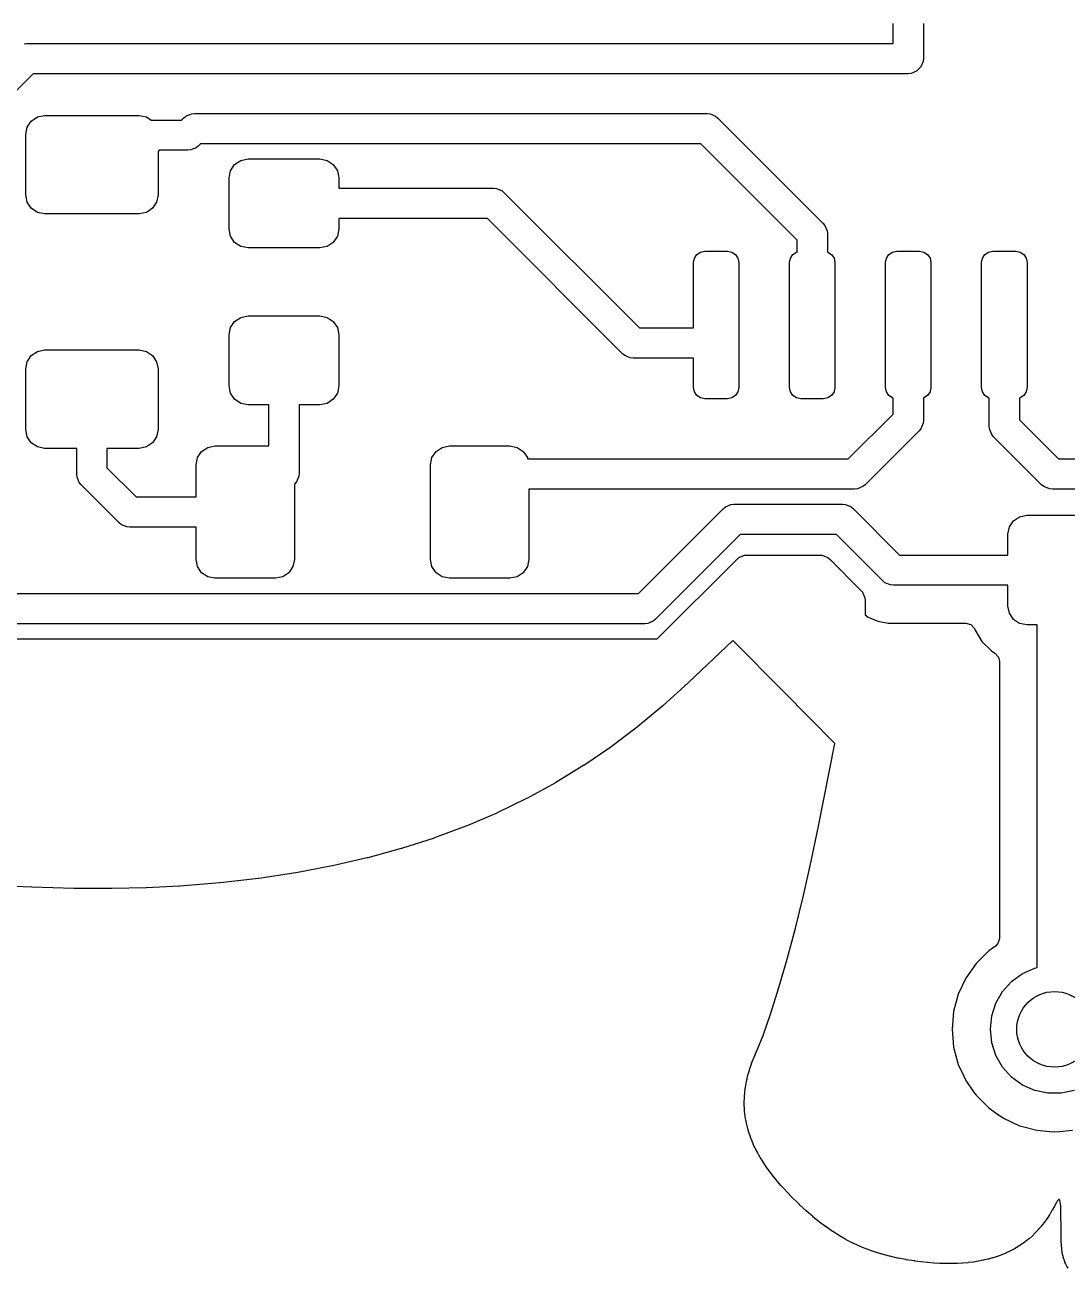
# Model space of a CAD drawing. Extents: x 4.44 to 6.93, y -4.6 to -3.25.
# Drawn here: x 4.915 to 5.458, y -4.563 to -3.916 of the extents above; entities that cross this region are included whole.
import ezdxf

# ---------------------------------------------------------------- set-up
doc = ezdxf.new("R2010")
doc.units = 0
doc.header["$MEASUREMENT"] = 0
doc.layers.add('BLACK', color=7, linetype='CONTINUOUS')

msp = doc.modelspace()

# ---------------------------------------------------------------- linework, layer by layer
at = {"layer": 'BLACK', "linetype": 'CONTINUOUS'}
for p, q in [((5.36713, -3.9259), (5.36713, -3.91555)), ((5.38287, -3.91555), (5.38287, -3.93377)), ((4.91469, -3.92605), (4.91623, -3.9259)), ((4.91623, -3.9259), (5.36713, -3.9259)), ((5.38287, -3.93377), (5.38272, -3.93531)), ((5.37937, -3.94032), (5.37654, -3.94149)), ((5.38155, -3.93814), (5.37937, -3.94032)), ((5.38272, -3.93531), (5.38155, -3.93814)), ((4.91949, -3.94164), (4.82992, -4.03121)), ((5.375, -3.94164), (4.91949, -3.94164)), ((5.37654, -3.94149), (5.375, -3.94164)), ((4.9163, -3.96946), (4.91843, -3.96627)), ((4.91843, -3.96627), (4.92163, -3.96414)), ((4.92163, -3.96414), (4.92539, -3.96339)), ((4.92539, -3.96339), (4.97461, -3.96339)), ((4.97461, -3.96339), (4.97837, -3.96414)), ((4.97837, -3.96414), (4.98092, -3.96584)), ((4.98092, -3.96584), (4.98183, -3.96575)), ((4.98183, -3.96575), (4.99674, -3.96575)), ((4.99674, -3.96575), (4.99778, -3.96471)), ((4.99778, -3.96471), (4.99897, -3.96373)), ((4.99897, -3.96373), (5.00181, -3.96255)), ((5.00181, -3.96255), (5.00335, -3.9624)), ((5.00335, -3.9624), (5.27028, -3.9624)), ((5.27028, -3.9624), (5.27181, -3.96255)), ((5.27181, -3.96255), (5.27465, -3.96373)), ((5.27465, -3.96373), (5.27584, -3.96471)), ((5.27584, -3.96471), (5.33057, -4.01943)), ((4.91555, -3.97323), (4.9163, -3.96946)), ((4.91555, -4.00472), (4.91555, -3.97323)), ((5.00557, -3.97919), (5.00437, -3.98017)), ((5.00661, -3.97815), (5.00557, -3.97919)), ((5.26701, -3.97815), (5.00661, -3.97815)), ((5.31713, -4.02826), (5.26701, -3.97815)), ((4.98509, -3.9815), (4.98445, -3.98214)), ((4.98445, -3.98214), (4.98445, -4.00472)), ((5, -3.9815), (4.98509, -3.9815)), ((5.00154, -3.98134), (5, -3.9815)), ((5.00437, -3.98017), (5.00154, -3.98134)), ((5.02146, -3.99587), (5.02221, -3.9921)), ((5.02221, -3.9921), (5.02434, -3.98891)), ((5.02434, -3.98891), (5.02753, -3.98677)), ((5.02753, -3.98677), (5.0313, -3.98602)), ((5.0313, -3.98602), (5.0687, -3.98602)), ((5.0687, -3.98602), (5.07247, -3.98677)), ((5.07247, -3.98677), (5.07566, -3.98891)), ((5.07566, -3.98891), (5.07779, -3.9921)), ((5.07779, -3.9921), (5.07854, -3.99587)), ((5.02146, -4.02244), (5.02146, -3.99587)), ((5.07854, -3.99587), (5.07854, -4.00128)), ((4.9163, -4.00849), (4.91555, -4.00472)), ((4.98445, -4.00472), (4.9837, -4.00849)), ((5.07854, -4.00128), (5.15915, -4.00128)), ((5.15915, -4.00128), (5.16069, -4.00143)), ((5.16069, -4.00143), (5.16353, -4.00261)), ((5.16353, -4.00261), (5.16472, -4.00359)), ((5.16472, -4.00359), (5.23503, -4.0739)), ((4.91843, -4.01168), (4.9163, -4.00849)), ((4.92163, -4.01382), (4.91843, -4.01168)), ((4.98157, -4.01168), (4.97837, -4.01382)), ((4.9837, -4.00849), (4.98157, -4.01168)), ((4.92539, -4.01457), (4.92163, -4.01382)), ((4.97461, -4.01457), (4.92539, -4.01457)), ((4.97837, -4.01382), (4.97461, -4.01457)), ((5.15589, -4.01703), (5.07854, -4.01703)), ((5.07854, -4.01703), (5.07854, -4.02244)), ((5.2262, -4.08734), (5.15589, -4.01703)), ((5.02221, -4.02621), (5.02146, -4.02244)), ((5.07854, -4.02244), (5.07779, -4.02621)), ((5.33057, -4.01943), (5.33155, -4.02063)), ((5.33155, -4.02063), (5.33272, -4.02346)), ((5.33272, -4.02346), (5.33287, -4.025)), ((5.02434, -4.0294), (5.02221, -4.02621)), ((5.02753, -4.03153), (5.02434, -4.0294)), ((5.07566, -4.0294), (5.07247, -4.03153)), ((5.07779, -4.02621), (5.07566, -4.0294)), ((5.31713, -4.03445), (5.31713, -4.02826)), ((5.33287, -4.025), (5.33287, -4.03445)), ((5.0313, -4.03228), (5.02753, -4.03153)), ((5.0687, -4.03228), (5.0313, -4.03228)), ((5.07247, -4.03153), (5.0687, -4.03228)), ((5.26364, -4.0377), (5.26492, -4.03578)), ((5.26492, -4.03578), (5.26683, -4.0345)), ((5.26683, -4.0345), (5.26909, -4.03406)), ((5.26909, -4.03406), (5.28091, -4.03406)), ((5.28091, -4.03406), (5.28317, -4.0345)), ((5.28317, -4.0345), (5.28508, -4.03578)), ((5.28508, -4.03578), (5.28636, -4.0377)), ((5.31364, -4.0377), (5.31492, -4.03578)), ((5.31492, -4.03578), (5.31683, -4.0345)), ((5.31683, -4.0345), (5.31713, -4.03445)), ((5.33287, -4.03445), (5.33317, -4.0345)), ((5.33317, -4.0345), (5.33508, -4.03578)), ((5.33508, -4.03578), (5.33636, -4.0377)), ((5.36364, -4.0377), (5.36492, -4.03578)), ((5.36492, -4.03578), (5.36683, -4.0345)), ((5.36683, -4.0345), (5.36909, -4.03406)), ((5.36909, -4.03406), (5.38091, -4.03406)), ((5.38091, -4.03406), (5.38317, -4.0345)), ((5.38317, -4.0345), (5.38508, -4.03578)), ((5.38508, -4.03578), (5.38636, -4.0377)), ((5.41364, -4.0377), (5.41492, -4.03578)), ((5.41492, -4.03578), (5.41683, -4.0345)), ((5.41683, -4.0345), (5.41909, -4.03406)), ((5.41909, -4.03406), (5.43091, -4.03406)), ((5.43091, -4.03406), (5.43317, -4.0345)), ((5.43317, -4.0345), (5.43508, -4.03578)), ((5.43508, -4.03578), (5.43636, -4.0377)), ((5.26319, -4.03996), (5.26364, -4.0377)), ((5.26319, -4.0739), (5.26319, -4.03996)), ((5.28636, -4.0377), (5.28681, -4.03996)), ((5.28681, -4.03996), (5.28681, -4.10492)), ((5.31319, -4.03996), (5.31364, -4.0377)), ((5.31319, -4.10492), (5.31319, -4.03996)), ((5.33636, -4.0377), (5.33681, -4.03996)), ((5.33681, -4.03996), (5.33681, -4.10492)), ((5.36319, -4.03996), (5.36364, -4.0377)), ((5.36319, -4.10492), (5.36319, -4.03996)), ((5.38636, -4.0377), (5.38681, -4.03996)), ((5.38681, -4.03996), (5.38681, -4.10492)), ((5.41319, -4.03996), (5.41364, -4.0377)), ((5.41319, -4.10492), (5.41319, -4.03996)), ((5.43636, -4.0377), (5.43681, -4.03996)), ((5.43681, -4.03996), (5.43681, -4.10492)), ((5.02434, -4.0706), (5.02753, -4.06847)), ((5.02753, -4.06847), (5.0313, -4.06772)), ((5.0313, -4.06772), (5.0687, -4.06772)), ((5.0687, -4.06772), (5.07247, -4.06847)), ((5.07247, -4.06847), (5.07566, -4.0706)), ((5.02146, -4.07756), (5.02221, -4.07379)), ((5.02221, -4.07379), (5.02434, -4.0706)), ((5.07566, -4.0706), (5.07779, -4.07379)), ((5.07779, -4.07379), (5.07854, -4.07756)), ((5.23503, -4.0739), (5.26319, -4.0739)), ((5.02146, -4.10413), (5.02146, -4.07756)), ((5.07854, -4.07756), (5.07854, -4.10413)), ((4.9163, -4.09151), (4.91843, -4.08832)), ((4.91843, -4.08832), (4.92163, -4.08618)), ((4.92163, -4.08618), (4.92539, -4.08543)), ((4.92539, -4.08543), (4.97461, -4.08543)), ((4.97461, -4.08543), (4.97837, -4.08618)), ((4.97837, -4.08618), (4.98157, -4.08832)), ((4.98157, -4.08832), (4.9837, -4.09151)), ((5.2274, -4.08832), (5.2262, -4.08734)), ((5.23024, -4.08949), (5.2274, -4.08832)), ((4.91555, -4.09528), (4.9163, -4.09151)), ((4.91555, -4.12677), (4.91555, -4.09528)), ((4.9837, -4.09151), (4.98445, -4.09528)), ((4.98445, -4.09528), (4.98445, -4.12677)), ((5.23177, -4.08965), (5.23024, -4.08949)), ((5.26319, -4.08965), (5.23177, -4.08965)), ((5.26319, -4.10492), (5.26319, -4.08965)), ((5.02221, -4.1079), (5.02146, -4.10413)), ((5.02434, -4.11109), (5.02221, -4.1079)), ((5.07779, -4.1079), (5.07566, -4.11109)), ((5.07854, -4.10413), (5.07779, -4.1079)), ((5.26364, -4.10718), (5.26319, -4.10492)), ((5.26492, -4.1091), (5.26364, -4.10718)), ((5.28636, -4.10718), (5.28508, -4.1091)), ((5.28681, -4.10492), (5.28636, -4.10718)), ((5.31364, -4.10718), (5.31319, -4.10492)), ((5.31492, -4.1091), (5.31364, -4.10718)), ((5.33636, -4.10718), (5.33508, -4.1091)), ((5.33681, -4.10492), (5.33636, -4.10718)), ((5.36364, -4.10718), (5.36319, -4.10492)), ((5.36492, -4.1091), (5.36364, -4.10718)), ((5.38636, -4.10718), (5.38508, -4.1091)), ((5.38681, -4.10492), (5.38636, -4.10718)), ((5.41364, -4.10718), (5.41319, -4.10492)), ((5.41492, -4.1091), (5.41364, -4.10718)), ((5.43636, -4.10718), (5.43508, -4.1091)), ((5.43681, -4.10492), (5.43636, -4.10718)), ((5.02753, -4.11323), (5.02434, -4.11109)), ((5.0313, -4.11398), (5.02753, -4.11323)), ((5.04213, -4.11398), (5.0313, -4.11398)), ((5.04213, -4.13535), (5.04213, -4.11398)), ((5.0687, -4.11398), (5.05787, -4.11398)), ((5.05787, -4.11398), (5.05787, -4.14963)), ((5.07247, -4.11323), (5.0687, -4.11398)), ((5.07566, -4.11109), (5.07247, -4.11323)), ((5.26683, -4.11038), (5.26492, -4.1091)), ((5.26909, -4.11083), (5.26683, -4.11038)), ((5.28091, -4.11083), (5.26909, -4.11083)), ((5.28317, -4.11038), (5.28091, -4.11083)), ((5.28508, -4.1091), (5.28317, -4.11038)), ((5.31683, -4.11038), (5.31492, -4.1091)), ((5.31909, -4.11083), (5.31683, -4.11038)), ((5.33091, -4.11083), (5.31909, -4.11083)), ((5.33317, -4.11038), (5.33091, -4.11083)), ((5.33508, -4.1091), (5.33317, -4.11038)), ((5.36683, -4.11038), (5.36492, -4.1091)), ((5.36713, -4.11044), (5.36683, -4.11038)), ((5.36713, -4.11876), (5.36713, -4.11044)), ((5.38317, -4.11038), (5.38287, -4.11044)), ((5.38287, -4.11044), (5.38287, -4.12203)), ((5.38508, -4.1091), (5.38317, -4.11038)), ((5.41683, -4.11038), (5.41492, -4.1091)), ((5.41713, -4.11044), (5.41683, -4.11038)), ((5.41713, -4.125), (5.41713, -4.11044)), ((5.43317, -4.11038), (5.43287, -4.11044)), ((5.43287, -4.11044), (5.43287, -4.12174)), ((5.43508, -4.1091), (5.43317, -4.11038)), ((5.34376, -4.14213), (5.36713, -4.11876)), ((4.9163, -4.13054), (4.91555, -4.12677)), ((4.98445, -4.12677), (4.9837, -4.13054)), ((5.38057, -4.12759), (5.35259, -4.15557)), ((5.38155, -4.1264), (5.38057, -4.12759)), ((5.38272, -4.12356), (5.38155, -4.1264)), ((5.38287, -4.12203), (5.38272, -4.12356)), ((5.41728, -4.12654), (5.41713, -4.125)), ((5.41845, -4.12937), (5.41728, -4.12654)), ((5.43287, -4.12174), (5.45326, -4.14213)), ((4.91843, -4.13373), (4.9163, -4.13054)), ((4.92163, -4.13586), (4.91843, -4.13373)), ((4.98157, -4.13373), (4.97837, -4.13586)), ((4.9837, -4.13054), (4.98157, -4.13373)), ((5.41943, -4.13057), (5.41845, -4.12937)), ((5.44443, -4.15557), (5.41943, -4.13057)), ((4.92539, -4.13661), (4.92163, -4.13586)), ((4.94213, -4.13661), (4.92539, -4.13661)), ((4.94213, -4.15), (4.94213, -4.13661)), ((4.97461, -4.13661), (4.95787, -4.13661)), ((4.95787, -4.13661), (4.95787, -4.14674)), ((4.97837, -4.13586), (4.97461, -4.13661)), ((5.00499, -4.14142), (5.00713, -4.13823)), ((5.00713, -4.13823), (5.01032, -4.1361)), ((5.01032, -4.1361), (5.01409, -4.13535)), ((5.01409, -4.13535), (5.04213, -4.13535)), ((5.12704, -4.14142), (5.12918, -4.13823)), ((5.12918, -4.13823), (5.13237, -4.1361)), ((5.13237, -4.1361), (5.13614, -4.13535)), ((5.13614, -4.13535), (5.16763, -4.13535)), ((5.16763, -4.13535), (5.1714, -4.1361)), ((5.1714, -4.1361), (5.17459, -4.13823)), ((5.17459, -4.13823), (5.17672, -4.14142)), ((4.95787, -4.14674), (4.97306, -4.16192)), ((5.00425, -4.14519), (5.00499, -4.14142)), ((5.00425, -4.16192), (5.00425, -4.14519)), ((5.12629, -4.14519), (5.12704, -4.14142)), ((5.12629, -4.1944), (5.12629, -4.14519)), ((5.17672, -4.14142), (5.17686, -4.14213)), ((5.17686, -4.14213), (5.34376, -4.14213)), ((5.45326, -4.14213), (5.54674, -4.14213)), ((4.94228, -4.15154), (4.94213, -4.15)), ((4.94345, -4.15437), (4.94228, -4.15154)), ((5.05655, -4.15401), (5.05557, -4.1552)), ((5.05772, -4.15117), (5.05655, -4.15401)), ((5.05787, -4.14963), (5.05772, -4.15117)), ((4.94443, -4.15557), (4.94345, -4.15437)), ((4.96423, -4.17537), (4.94443, -4.15557)), ((5.05557, -4.1552), (5.05543, -4.15534)), ((5.05543, -4.15534), (5.05543, -4.1944)), ((5.34703, -4.15787), (5.17747, -4.15787)), ((5.17747, -4.15787), (5.17747, -4.1944)), ((5.34856, -4.15772), (5.34703, -4.15787)), ((5.3514, -4.15655), (5.34856, -4.15772)), ((5.35259, -4.15557), (5.3514, -4.15655)), ((5.44563, -4.15655), (5.44443, -4.15557)), ((5.44846, -4.15772), (5.44563, -4.15655)), ((5.45, -4.15787), (5.44846, -4.15772)), ((5.55, -4.15787), (5.45, -4.15787)), ((4.97306, -4.16192), (5.00425, -4.16192)), ((5.27983, -4.16708), (5.28267, -4.1659)), ((5.28267, -4.1659), (5.28421, -4.16575)), ((5.28421, -4.16575), (5.34087, -4.16575)), ((5.34087, -4.16575), (5.3424, -4.1659)), ((5.3424, -4.1659), (5.34524, -4.16708)), ((5.23457, -4.21212), (5.27864, -4.16805)), ((5.27864, -4.16805), (5.27983, -4.16708)), ((5.34524, -4.16708), (5.34643, -4.16805)), ((5.34643, -4.16805), (5.37051, -4.19213)), ((5.42975, -4.17434), (5.43295, -4.17221)), ((5.43295, -4.17221), (5.43671, -4.17146)), ((5.43671, -4.17146), (5.46329, -4.17146)), ((4.96542, -4.17634), (4.96423, -4.17537)), ((4.96826, -4.17752), (4.96542, -4.17634)), ((4.9698, -4.17767), (4.96826, -4.17752)), ((5.00425, -4.17767), (4.9698, -4.17767)), ((5.00425, -4.1944), (5.00425, -4.17767)), ((5.42687, -4.1813), (5.42762, -4.17753)), ((5.42762, -4.17753), (5.42975, -4.17434)), ((5.28747, -4.1815), (5.2434, -4.22556)), ((5.33761, -4.1815), (5.28747, -4.1815)), ((5.36168, -4.20557), (5.33761, -4.1815)), ((5.42687, -4.19213), (5.42687, -4.1813)), ((5.28686, -4.19345), (5.2897, -4.19228)), ((5.2897, -4.19228), (5.29124, -4.19213)), ((5.29124, -4.19213), (5.32872, -4.19213)), ((5.32872, -4.19213), (5.33026, -4.19228)), ((5.33026, -4.19228), (5.33309, -4.19345)), ((5.37051, -4.19213), (5.42687, -4.19213)), ((5.00499, -4.19817), (5.00425, -4.1944)), ((5.00713, -4.20136), (5.00499, -4.19817)), ((5.05468, -4.19817), (5.05254, -4.20136)), ((5.05543, -4.1944), (5.05468, -4.19817)), ((5.12704, -4.19817), (5.12629, -4.1944)), ((5.12918, -4.20136), (5.12704, -4.19817)), ((5.17672, -4.19817), (5.17459, -4.20136)), ((5.17747, -4.1944), (5.17672, -4.19817)), ((5.24436, -4.23574), (5.28567, -4.19443)), ((5.28567, -4.19443), (5.28686, -4.19345)), ((5.33309, -4.19345), (5.33429, -4.19443)), ((5.33429, -4.19443), (5.35021, -4.21035)), ((5.01032, -4.2035), (5.00713, -4.20136)), ((5.01409, -4.20425), (5.01032, -4.2035)), ((5.04558, -4.20425), (5.01409, -4.20425)), ((5.04935, -4.2035), (5.04558, -4.20425)), ((5.05254, -4.20136), (5.04935, -4.2035)), ((5.13237, -4.2035), (5.12918, -4.20136)), ((5.13614, -4.20425), (5.13237, -4.2035)), ((5.16763, -4.20425), (5.13614, -4.20425)), ((5.1714, -4.2035), (5.16763, -4.20425)), ((5.17459, -4.20136), (5.1714, -4.2035)), ((5.36287, -4.20655), (5.36168, -4.20557)), ((4.88304, -4.21212), (5.23457, -4.21212)), ((5.35021, -4.21035), (5.35119, -4.21155)), ((5.35119, -4.21155), (5.35236, -4.21438)), ((5.36571, -4.20772), (5.36287, -4.20655)), ((5.36725, -4.20787), (5.36571, -4.20772)), ((5.42687, -4.20787), (5.36725, -4.20787)), ((5.42687, -4.2187), (5.42687, -4.20787)), ((5.35236, -4.21438), (5.35251, -4.21592)), ((5.35251, -4.21592), (5.35251, -4.22333)), ((5.42762, -4.22247), (5.42687, -4.2187)), ((5.35251, -4.22333), (5.35418, -4.22444)), ((5.35418, -4.22444), (5.3592, -4.22652)), ((5.42975, -4.22566), (5.42762, -4.22247)), ((5.23783, -4.22787), (4.87978, -4.22787)), ((5.23937, -4.22772), (5.23783, -4.22787)), ((5.24221, -4.22654), (5.23937, -4.22772)), ((5.2434, -4.22556), (5.24221, -4.22654)), ((5.3592, -4.22652), (5.3592, -4.22652)), ((5.3592, -4.22652), (5.3592, -4.22652)), ((5.3592, -4.22652), (5.3592, -4.22652)), ((5.3592, -4.22652), (5.36453, -4.22758)), ((5.36453, -4.22758), (5.36453, -4.22758)), ((5.36453, -4.22758), (5.36453, -4.22758)), ((5.36453, -4.22758), (5.405, -4.22758)), ((5.405, -4.22758), (5.40764, -4.22835)), ((5.40764, -4.22835), (5.40944, -4.23043)), ((5.40944, -4.23043), (5.40964, -4.23092)), ((5.40964, -4.23092), (5.40975, -4.23126)), ((5.40975, -4.23126), (5.40975, -4.23127)), ((5.40975, -4.23127), (5.41338, -4.23715)), ((5.43295, -4.22779), (5.42975, -4.22566)), ((5.43671, -4.22854), (5.43295, -4.22779)), ((5.44213, -4.22854), (5.43671, -4.22854)), ((5.44213, -4.40688), (5.44213, -4.22854)), ((4.85652, -4.23574), (5.24436, -4.23574)), ((5.28363, -4.23658), (5.26043, -4.25866)), ((5.31019, -4.26342), (5.28363, -4.23658)), ((5.28363, -4.23658), (5.28363, -4.23658)), ((5.41338, -4.23715), (5.41826, -4.24204)), ((5.41826, -4.24204), (5.4201, -4.24317)), ((5.4201, -4.24317), (5.42194, -4.24522)), ((5.42194, -4.24522), (5.42242, -4.24733)), ((5.42242, -4.24733), (5.42242, -4.39167)), ((5.26035, -4.25873), (5.24746, -4.27046)), ((5.26043, -4.25866), (5.26035, -4.25873)), ((5.33675, -4.29027), (5.31019, -4.26342)), ((5.24746, -4.27046), (5.24729, -4.27061)), ((5.24729, -4.27061), (5.23409, -4.28157)), ((5.23391, -4.28171), (5.22033, -4.29195)), ((5.23409, -4.28157), (5.23391, -4.28171)), ((5.22014, -4.29208), (5.20616, -4.3016)), ((5.22033, -4.29195), (5.22014, -4.29208)), ((5.32821, -4.33324), (5.33675, -4.29027)), ((5.20596, -4.30173), (5.19156, -4.31054)), ((5.20616, -4.3016), (5.20596, -4.30173)), ((5.19135, -4.31066), (5.1765, -4.31878)), ((5.19156, -4.31054), (5.19135, -4.31066)), ((5.17629, -4.31889), (5.16097, -4.32632)), ((5.1765, -4.31878), (5.17629, -4.31889)), ((5.16076, -4.32641), (5.14493, -4.33317)), ((5.16097, -4.32632), (5.16076, -4.32641)), ((5.14472, -4.33326), (5.12837, -4.33935)), ((5.14493, -4.33317), (5.14472, -4.33326)), ((5.32441, -4.35152), (5.32821, -4.33324)), ((5.12816, -4.33942), (5.11126, -4.34486)), ((5.12837, -4.33935), (5.12816, -4.33942)), ((5.11106, -4.34492), (5.09359, -4.34971)), ((5.11126, -4.34486), (5.11106, -4.34492)), ((5.07512, -4.35395), (5.05642, -4.35747)), ((5.07531, -4.35391), (5.07512, -4.35395)), ((5.09339, -4.34976), (5.07531, -4.35391)), ((5.09359, -4.34971), (5.09339, -4.34976)), ((5.32039, -4.36932), (5.32441, -4.35152)), ((5.03673, -4.36042), (5.01671, -4.3627)), ((5.0369, -4.3604), (5.03673, -4.36042)), ((5.05624, -4.3575), (5.0369, -4.3604)), ((5.05642, -4.35747), (5.05624, -4.3575)), ((4.91869, -4.36505), (4.89372, -4.36389)), ((4.91879, -4.36506), (4.91869, -4.36505)), ((4.94061, -4.36566), (4.91879, -4.36506)), ((4.94073, -4.36566), (4.94061, -4.36566)), ((4.96021, -4.36573), (4.94073, -4.36566)), ((4.96035, -4.36573), (4.96021, -4.36573)), ((4.97831, -4.3653), (4.96035, -4.36573)), ((4.97845, -4.3653), (4.97831, -4.3653)), ((4.99569, -4.3644), (4.97845, -4.3653)), ((4.99583, -4.36439), (4.99569, -4.3644)), ((5.01655, -4.36272), (4.99583, -4.36439)), ((5.01671, -4.3627), (5.01655, -4.36272)), ((5.31622, -4.38637), (5.32039, -4.36932)), ((5.31197, -4.40244), (5.31622, -4.38637)), ((5.42242, -4.39167), (5.42165, -4.3943)), ((5.41687, -4.39809), (5.4103, -4.40467)), ((5.42034, -4.39566), (5.41687, -4.39809)), ((5.41687, -4.39809), (5.41687, -4.39809)), ((5.42165, -4.3943), (5.42034, -4.39566)), ((5.3077, -4.41726), (5.31197, -4.40244)), ((5.4103, -4.40467), (5.40496, -4.41229)), ((5.40496, -4.41229), (5.40103, -4.42072)), ((5.40496, -4.41229), (5.40496, -4.41229)), ((5.42879, -4.41411), (5.43445, -4.41)), ((5.43445, -4.41), (5.44084, -4.40715)), ((5.44084, -4.40715), (5.44213, -4.40688)), ((5.30349, -4.43058), (5.3077, -4.41726)), ((5.42061, -4.42537), (5.42411, -4.41931)), ((5.42411, -4.41931), (5.42879, -4.41411)), ((5.40103, -4.42072), (5.39862, -4.42971)), ((5.40103, -4.42072), (5.40103, -4.42072)), ((5.41845, -4.43202), (5.42061, -4.42537)), ((5.2994, -4.44217), (5.30349, -4.43058)), ((5.39862, -4.42971), (5.39781, -4.43898)), ((5.39862, -4.42971), (5.39862, -4.42971)), ((5.41772, -4.43898), (5.41845, -4.43202)), ((5.29743, -4.44722), (5.2994, -4.44217)), ((5.39781, -4.43898), (5.39781, -4.43898)), ((5.39781, -4.43898), (5.39862, -4.44824)), ((5.41845, -4.44593), (5.41772, -4.43898)), ((5.29552, -4.45171), (5.29743, -4.44722)), ((5.39862, -4.44824), (5.39862, -4.44824)), ((5.39862, -4.44824), (5.40103, -4.45723)), ((5.42061, -4.45259), (5.41845, -4.44593)), ((5.29256, -4.45942), (5.29337, -4.45706)), ((5.29337, -4.45706), (5.29346, -4.45682)), ((5.29346, -4.45682), (5.29549, -4.45178)), ((5.29549, -4.45178), (5.29552, -4.45171)), ((5.40103, -4.45723), (5.40103, -4.45723)), ((5.40103, -4.45723), (5.40103, -4.45723)), ((5.40103, -4.45723), (5.4039, -4.46338)), ((5.42411, -4.45865), (5.42061, -4.45259)), ((5.2911, -4.46467), (5.29114, -4.46447)), ((5.29114, -4.46447), (5.29174, -4.46214)), ((5.29174, -4.46214), (5.2918, -4.46195)), ((5.2918, -4.46195), (5.29181, -4.4619)), ((5.29181, -4.4619), (5.29251, -4.45959)), ((5.29251, -4.45959), (5.29256, -4.45942)), ((5.4039, -4.46338), (5.40496, -4.46566)), ((5.42879, -4.46385), (5.42411, -4.45865)), ((5.43445, -4.46796), (5.42879, -4.46385)), ((5.28993, -4.47146), (5.29008, -4.47024)), ((5.29008, -4.47024), (5.29015, -4.46967)), ((5.29015, -4.46967), (5.29018, -4.46945)), ((5.29018, -4.46945), (5.29022, -4.46926)), ((5.29022, -4.46926), (5.29057, -4.46718)), ((5.29057, -4.46718), (5.29061, -4.46697)), ((5.29061, -4.46697), (5.29081, -4.466)), ((5.29081, -4.466), (5.2911, -4.46467)), ((5.40496, -4.46566), (5.40496, -4.46566)), ((5.40496, -4.46566), (5.40902, -4.47146)), ((5.44084, -4.4708), (5.43445, -4.46796)), ((5.44768, -4.47226), (5.44084, -4.4708)), ((5.46152, -4.4708), (5.45468, -4.47226)), ((5.28961, -4.47682), (5.28962, -4.47667)), ((5.28961, -4.47706), (5.28961, -4.47682)), ((5.28965, -4.47907), (5.28961, -4.47706)), ((5.28962, -4.47667), (5.28967, -4.47461)), ((5.28967, -4.47461), (5.28969, -4.47438)), ((5.28969, -4.47438), (5.28973, -4.47375)), ((5.28973, -4.47375), (5.28985, -4.47215)), ((5.28985, -4.47215), (5.28988, -4.47192)), ((5.28988, -4.47192), (5.28993, -4.47146)), ((5.40902, -4.47146), (5.4103, -4.47328)), ((5.4103, -4.47328), (5.41687, -4.47986)), ((5.45468, -4.47226), (5.44768, -4.47226)), ((5.28965, -4.47926), (5.28965, -4.47907)), ((5.28966, -4.47949), (5.28965, -4.47926)), ((5.28981, -4.48168), (5.28966, -4.47949)), ((5.28983, -4.48192), (5.28981, -4.48168)), ((5.28992, -4.48263), (5.28983, -4.48192)), ((5.29009, -4.4841), (5.28992, -4.48263)), ((5.41687, -4.47986), (5.4202, -4.48219)), ((5.4202, -4.48219), (5.42449, -4.4852)), ((5.29012, -4.48433), (5.29009, -4.4841)), ((5.29049, -4.48651), (5.29012, -4.48433)), ((5.29053, -4.48674), (5.29049, -4.48651)), ((5.291, -4.48892), (5.29053, -4.48674)), ((5.29105, -4.48914), (5.291, -4.48892)), ((5.29163, -4.49132), (5.29105, -4.48914)), ((5.42449, -4.4852), (5.42449, -4.4852)), ((5.42449, -4.4852), (5.42449, -4.4852)), ((5.42449, -4.4852), (5.43293, -4.48913)), ((5.43293, -4.48913), (5.43293, -4.48913)), ((5.43293, -4.48913), (5.43293, -4.48913)), ((5.43293, -4.48913), (5.43509, -4.48971)), ((5.43509, -4.48971), (5.44191, -4.49154)), ((5.2917, -4.49154), (5.29163, -4.49132)), ((5.29231, -4.49348), (5.2917, -4.49154)), ((5.29239, -4.49372), (5.29231, -4.49348)), ((5.29246, -4.49393), (5.29239, -4.49372)), ((5.29326, -4.49612), (5.29246, -4.49393)), ((5.29334, -4.49632), (5.29326, -4.49612)), ((5.29426, -4.49852), (5.29334, -4.49632)), ((5.44191, -4.49154), (5.44863, -4.49213)), ((5.44863, -4.49213), (5.45118, -4.49235)), ((5.45118, -4.49235), (5.45373, -4.49213)), ((5.45118, -4.49235), (5.45118, -4.49235)), ((5.45118, -4.49235), (5.45118, -4.49235)), ((5.45373, -4.49213), (5.46045, -4.49154)), ((5.29434, -4.4987), (5.29426, -4.49852)), ((5.29538, -4.50092), (5.29434, -4.4987)), ((5.29546, -4.50109), (5.29538, -4.50092)), ((5.29662, -4.50332), (5.29546, -4.50109)), ((5.29671, -4.50348), (5.29662, -4.50332)), ((5.29702, -4.50404), (5.29671, -4.50348)), ((5.29796, -4.50569), (5.29702, -4.50404)), ((5.29809, -4.50591), (5.29796, -4.50569)), ((5.29904, -4.50739), (5.29809, -4.50591)), ((5.30102, -4.51048), (5.29904, -4.50739)), ((5.30121, -4.51074), (5.30102, -4.51048)), ((5.3046, -4.51534), (5.30121, -4.51074)), ((5.30478, -4.51557), (5.3046, -4.51534)), ((5.30868, -4.52025), (5.30478, -4.51557)), ((5.30885, -4.52044), (5.30868, -4.52025)), ((5.31326, -4.5252), (5.30885, -4.52044)), ((5.31341, -4.52536), (5.31326, -4.5252)), ((5.31834, -4.53022), (5.31341, -4.52536)), ((5.45213, -4.52907), (5.45108, -4.53102)), ((5.45257, -4.52837), (5.45213, -4.52907)), ((5.45295, -4.52787), (5.45257, -4.52837)), ((5.45257, -4.52837), (5.45257, -4.52837)), ((5.45328, -4.52759), (5.45295, -4.52787)), ((5.45342, -4.52752), (5.45328, -4.52759)), ((5.45356, -4.52752), (5.45342, -4.52752)), ((5.45342, -4.52752), (5.45342, -4.52752)), ((5.45368, -4.52758), (5.45356, -4.52752)), ((5.45356, -4.52752), (5.45356, -4.52752)), ((5.45379, -4.52769), (5.45368, -4.52758)), ((5.45368, -4.52758), (5.45368, -4.52758)), ((5.45389, -4.52787), (5.45379, -4.52769)), ((5.45379, -4.52769), (5.45379, -4.52769)), ((5.45379, -4.52769), (5.45379, -4.52769)), ((5.45398, -4.52811), (5.45389, -4.52787)), ((5.45414, -4.52879), (5.45398, -4.52811)), ((5.45426, -4.52974), (5.45414, -4.52879)), ((5.31846, -4.53033), (5.31834, -4.53022)), ((5.32182, -4.53342), (5.31846, -4.53033)), ((5.32193, -4.53352), (5.32182, -4.53342)), ((5.32508, -4.53624), (5.32193, -4.53352)), ((5.44852, -4.5355), (5.44729, -4.53739)), ((5.44863, -4.53533), (5.44852, -4.5355)), ((5.44981, -4.53334), (5.44863, -4.53533)), ((5.4499, -4.53318), (5.44981, -4.53334)), ((5.45107, -4.53102), (5.4499, -4.53318)), ((5.45108, -4.53102), (5.45107, -4.53102)), ((5.45435, -4.53098), (5.45426, -4.52974)), ((5.45438, -4.53165), (5.45435, -4.53098)), ((5.45442, -4.53251), (5.45438, -4.53165)), ((5.45449, -4.53651), (5.45442, -4.53251)), ((5.32526, -4.53639), (5.32508, -4.53624)), ((5.32539, -4.5365), (5.32526, -4.53639)), ((5.32869, -4.53917), (5.32539, -4.5365)), ((5.32883, -4.53928), (5.32869, -4.53917)), ((5.33212, -4.54174), (5.32883, -4.53928)), ((5.33227, -4.54185), (5.33212, -4.54174)), ((5.33556, -4.54413), (5.33227, -4.54185)), ((5.44427, -4.54143), (5.44287, -4.54306)), ((5.44441, -4.54126), (5.44427, -4.54143)), ((5.44575, -4.53954), (5.44441, -4.54126)), ((5.44588, -4.53937), (5.44575, -4.53954)), ((5.44717, -4.53756), (5.44588, -4.53937)), ((5.44729, -4.53739), (5.44717, -4.53756)), ((5.45451, -4.54116), (5.45449, -4.53651)), ((5.45451, -4.54184), (5.45451, -4.54116)), ((5.45452, -4.54322), (5.45451, -4.54184)), ((5.33573, -4.54424), (5.33556, -4.54413)), ((5.33903, -4.54632), (5.33573, -4.54424)), ((5.33921, -4.54643), (5.33903, -4.54632)), ((5.34255, -4.54834), (5.33921, -4.54643)), ((5.34274, -4.54845), (5.34255, -4.54834)), ((5.34612, -4.55019), (5.34274, -4.54845)), ((5.43768, -4.54809), (5.43606, -4.54939)), ((5.43786, -4.54794), (5.43768, -4.54809)), ((5.43943, -4.54655), (5.43786, -4.54794)), ((5.4396, -4.5464), (5.43943, -4.54655)), ((5.44111, -4.54493), (5.4396, -4.5464)), ((5.44127, -4.54477), (5.44111, -4.54493)), ((5.44272, -4.54322), (5.44127, -4.54477)), ((5.44287, -4.54306), (5.44272, -4.54322)), ((5.45452, -4.54459), (5.45452, -4.54322)), ((5.45452, -4.54465), (5.45452, -4.54459)), ((5.45456, -4.5471), (5.45452, -4.54465)), ((5.45456, -4.54718), (5.45456, -4.5471)), ((5.45461, -4.54858), (5.45456, -4.54718)), ((5.45463, -4.54934), (5.45461, -4.54858)), ((5.34631, -4.55029), (5.34612, -4.55019)), ((5.34885, -4.55146), (5.34631, -4.55029)), ((5.34976, -4.55187), (5.34885, -4.55146)), ((5.34996, -4.55196), (5.34976, -4.55187)), ((5.35335, -4.55334), (5.34996, -4.55196)), ((5.35348, -4.5534), (5.35335, -4.55334)), ((5.35368, -4.55347), (5.35348, -4.5534)), ((5.3573, -4.55477), (5.35368, -4.55347)), ((5.3575, -4.55483), (5.3573, -4.55477)), ((5.36122, -4.55599), (5.3575, -4.55483)), ((5.42795, -4.55444), (5.426, -4.55536)), ((5.42815, -4.55434), (5.42795, -4.55444)), ((5.43003, -4.55334), (5.42815, -4.55434)), ((5.43023, -4.55323), (5.43003, -4.55334)), ((5.43204, -4.55216), (5.43023, -4.55323)), ((5.43224, -4.55204), (5.43204, -4.55216)), ((5.43399, -4.55089), (5.43224, -4.55204)), ((5.43418, -4.55076), (5.43399, -4.55089)), ((5.43587, -4.54953), (5.43418, -4.55076)), ((5.43606, -4.54939), (5.43587, -4.54953)), ((5.45464, -4.54946), (5.45463, -4.54934)), ((5.45475, -4.55138), (5.45464, -4.54946)), ((5.45476, -4.55154), (5.45475, -4.55138)), ((5.4549, -4.55312), (5.45476, -4.55154)), ((5.45491, -4.55321), (5.4549, -4.55312)), ((5.45494, -4.55342), (5.45491, -4.55321)), ((5.45512, -4.5548), (5.45494, -4.55342)), ((5.45513, -4.55489), (5.45512, -4.5548)), ((5.45518, -4.55515), (5.45513, -4.55489)), ((5.45535, -4.55604), (5.45518, -4.55515)), ((5.36142, -4.55604), (5.36122, -4.55599)), ((5.36527, -4.55707), (5.36142, -4.55604)), ((5.36546, -4.55712), (5.36527, -4.55707)), ((5.36946, -4.55802), (5.36546, -4.55712)), ((5.36963, -4.55806), (5.36946, -4.55802)), ((5.3738, -4.55884), (5.36963, -4.55806)), ((5.37395, -4.55887), (5.3738, -4.55884)), ((5.3783, -4.55954), (5.37395, -4.55887)), ((5.37842, -4.55956), (5.3783, -4.55954)), ((5.3817, -4.55998), (5.37842, -4.55956)), ((5.3818, -4.55999), (5.3817, -4.55998)), ((5.385, -4.56033), (5.3818, -4.55999)), ((5.38512, -4.56034), (5.385, -4.56033)), ((5.38824, -4.5606), (5.38512, -4.56034)), ((5.38836, -4.5606), (5.38824, -4.5606)), ((5.3914, -4.56078), (5.38836, -4.5606)), ((5.39152, -4.56078), (5.3914, -4.56078)), ((5.39448, -4.56088), (5.39152, -4.56078)), ((5.39461, -4.56088), (5.39448, -4.56088)), ((5.39749, -4.56089), (5.39461, -4.56088)), ((5.39763, -4.56089), (5.39749, -4.56089)), ((5.40042, -4.56082), (5.39763, -4.56089)), ((5.40057, -4.56082), (5.40042, -4.56082)), ((5.40328, -4.56067), (5.40057, -4.56082)), ((5.40344, -4.56066), (5.40328, -4.56067)), ((5.40607, -4.56043), (5.40344, -4.56066)), ((5.40623, -4.56041), (5.40607, -4.56043)), ((5.40879, -4.56011), (5.40623, -4.56041)), ((5.40895, -4.56008), (5.40879, -4.56011)), ((5.41143, -4.5597), (5.40895, -4.56008)), ((5.4116, -4.55967), (5.41143, -4.5597)), ((5.414, -4.5592), (5.4116, -4.55967)), ((5.41418, -4.55916), (5.414, -4.5592)), ((5.41486, -4.559), (5.41418, -4.55916)), ((5.4165, -4.55862), (5.41486, -4.559)), ((5.41669, -4.55858), (5.4165, -4.55862)), ((5.41893, -4.55796), (5.41669, -4.55858)), ((5.41912, -4.5579), (5.41893, -4.55796)), ((5.42129, -4.55721), (5.41912, -4.5579)), ((5.42149, -4.55714), (5.42129, -4.55721)), ((5.42358, -4.55637), (5.42149, -4.55714)), ((5.42378, -4.55629), (5.42358, -4.55637)), ((5.4258, -4.55545), (5.42378, -4.55629)), ((5.426, -4.55536), (5.4258, -4.55545)), ((5.45543, -4.55648), (5.45535, -4.55604)), ((5.45547, -4.5567), (5.45543, -4.55648)), ((5.45561, -4.55725), (5.45547, -4.5567)), ((5.45565, -4.55741), (5.45561, -4.55725)), ((5.4558, -4.55797), (5.45565, -4.55741)), ((5.45585, -4.55813), (5.4558, -4.55797)), ((5.45601, -4.55867), (5.45585, -4.55813)), ((5.45607, -4.55883), (5.45601, -4.55867)), ((5.45618, -4.55916), (5.45607, -4.55883)), ((5.45625, -4.55935), (5.45618, -4.55916)), ((5.45631, -4.55951), (5.45625, -4.55935)), ((5.45651, -4.56002), (5.45631, -4.55951)), ((5.45658, -4.56018), (5.45651, -4.56002)), ((5.45679, -4.56068), (5.45658, -4.56018)), ((5.45686, -4.56084), (5.45679, -4.56068)), ((5.4571, -4.56134), (5.45686, -4.56084)), ((5.45718, -4.56149), (5.4571, -4.56134)), ((5.45742, -4.56197), (5.45718, -4.56149)), ((5.45753, -4.56217), (5.45742, -4.56197)), ((5.45817, -4.56326), (5.45753, -4.56217))]:
    msp.add_line(p, q, dxfattribs=at)
at = {"layer": 'BLACK'}
msp.add_circle((5.45118, -4.43898), 0.01969, dxfattribs=at)

doc.saveas('drawing.dxf')
